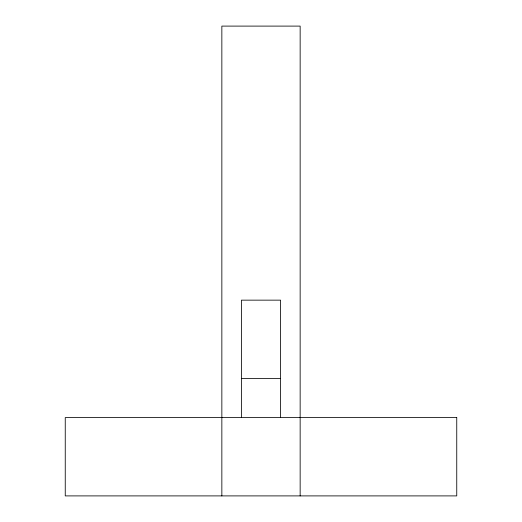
<?xml version="1.0" encoding="UTF-8"?>
<svg xmlns="http://www.w3.org/2000/svg" width="522" height="522" viewBox="0 0 522 522"><rect width="100%" height="100%" fill="white"/><g stroke="black" fill="none" stroke-linecap="round" stroke-linejoin="round"><path stroke-width="0.78" d="M241.425 378.45L280.575 378.45M300.15 495.9L300.15 26.1L221.85 26.1L221.85 495.9M280.575 417.6L280.575 300.15L241.425 300.15L241.425 417.6M456.75 417.6L65.25 417.6L65.25 495.9L456.75 495.9L456.75 417.6"/></g></svg>
